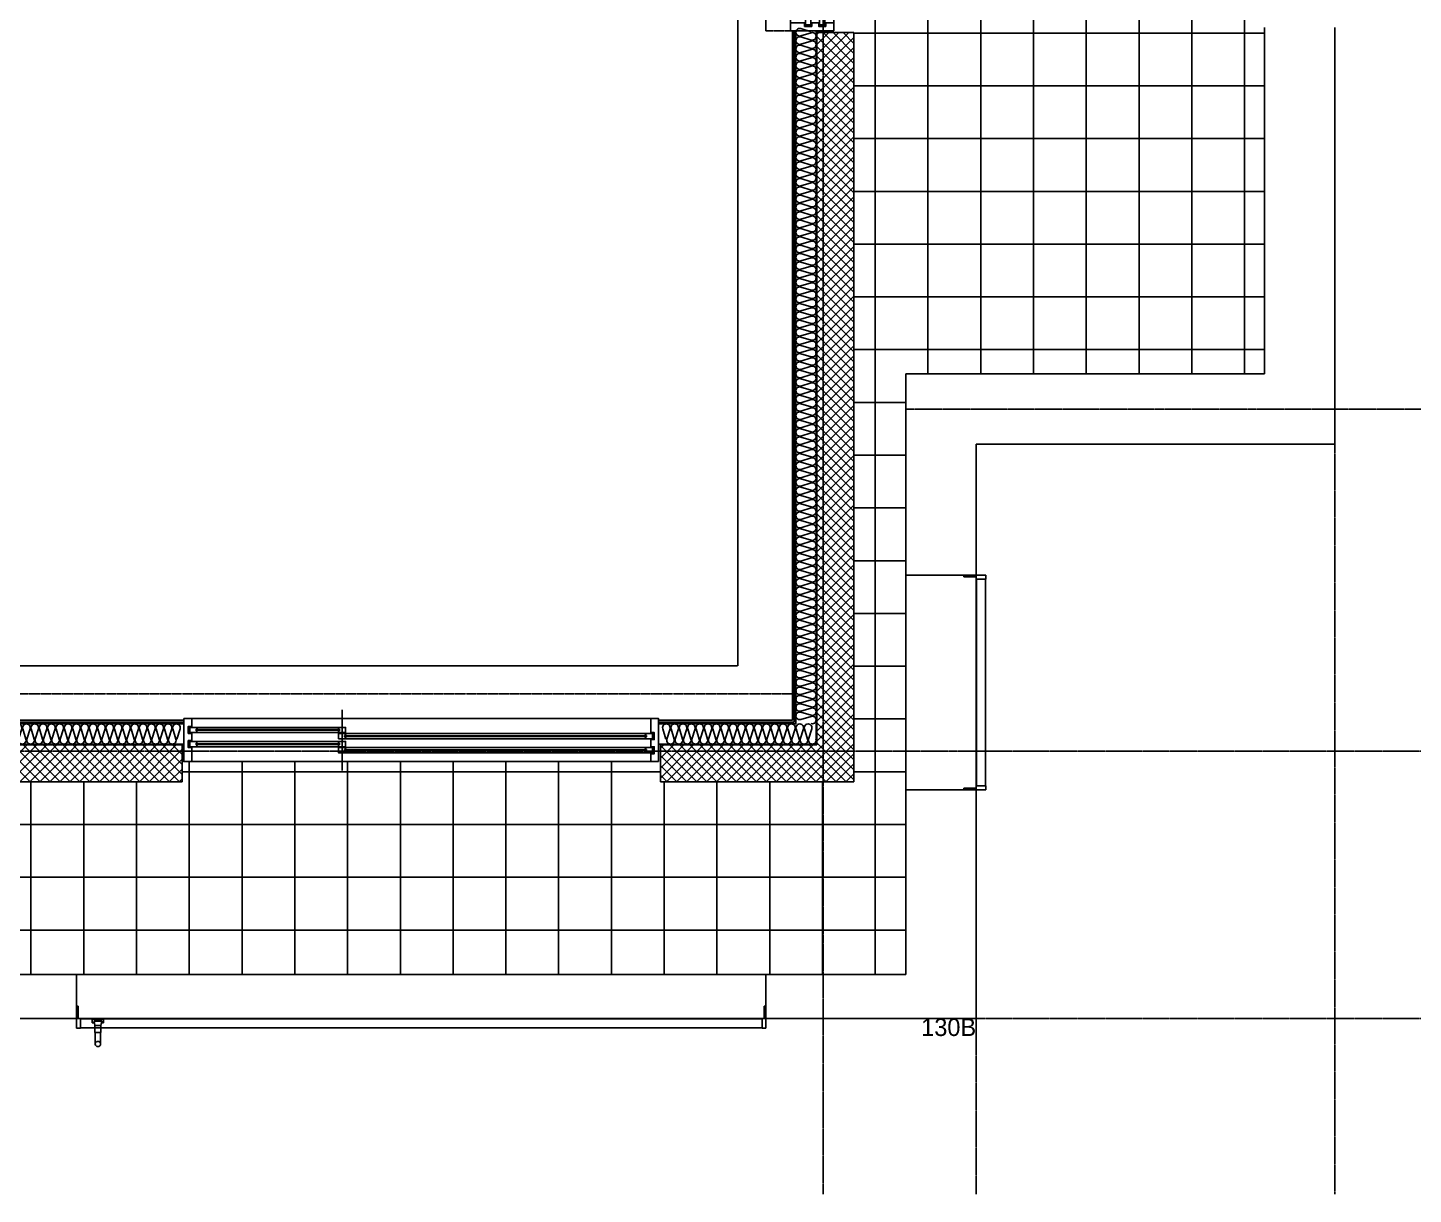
# Model space of a CAD drawing. Header units: millimetres. Extents: x 18456 to 179493, y -203649 to 469211.
# Drawn here: x 144342 to 152220, y 116589 to 123222 of the extents above; entities that cross this region are included whole.
import ezdxf

# ---------------------------------------------------------------- set-up
doc = ezdxf.new("R2010")
doc.units = ezdxf.units.MM
for name, pattern in [('X-평면도(기본형)$0$CEN', [52.5, 50, -1, 0.5, -1]), ('X-평면도(기본형)$0$HID', [2.8, 1.8, -1]), ('X-평면도(기본형)$0$HID2', [7.5, 6, -1.5])]:
    doc.linetypes.add(name, pattern=pattern)
for name, color, linetype, true_color in [('X-평면도(기본형)$0$40HAT', 9, 'Continuous', 0x808080), ('X-평면도(기본형)$0$4ELE', 4, 'Continuous', 0x00ffff), ('X-평면도(기본형)$0$4GYP', 4, 'Continuous', 0x00ffff), ('X-평면도(기본형)$0$AHID', 5, 'X-평면도(기본형)$0$HID', 0x0000ff), ('X-평면도(기본형)$0$CEN', 1, 'X-평면도(기본형)$0$CEN', 0xff0000), ('X-평면도(기본형)$0$DEFTXT', 7, 'Continuous', 0x7fdfff), ('X-평면도(기본형)$0$DOOR', 4, 'Continuous', 0x00ffff), ('X-평면도(기본형)$0$ETC', 9, 'Continuous', 0x808080), ('X-평면도(기본형)$0$INS', 9, 'Continuous', 0x808080), ('X-평면도(기본형)$0$INSUL', 9, 'Continuous', 0x808080), ('X-평면도(기본형)$0$TIL', 5, 'Continuous', 0x0000ff), ('X-평면도(기본형)$0$UIS', 7, 'X-평면도(기본형)$0$HID2', 0x000000), ('X-평면도(기본형)$0$W1', 2, 'Continuous', 0xffff00), ('X-평면도(기본형)$0$W2', 3, 'Continuous', 0x00ff00), ('X-평면도(기본형)$0$WID', 4, 'Continuous', 0x00ffff), ('X-평면도(기본형)$0$국기계양대', 9, 'Continuous', 0x808080)]:
    doc.layers.add(name, color=color, linetype=linetype, true_color=true_color)
doc.styles.add('맑은 고딕 Regular', font='')
doc.styles.get('맑은 고딕 Regular').set_extended_font_data('M+39D80 怨좊뵓')
pattern_1 = [(315, (-266331.984, -31820.326), (28.2842712, 28.2842712), []), (45, (-266331.984, -31820.326), (-28.2842712, 28.2842712), [])]

# ---------------------------------------------------------------- blocks, each defined once
blk = doc.blocks.new('U163 (X-평면도(기본형)$0$ng)')
at = {"color": 0, "linetype": 'ByBlock', "lineweight": -2}
for p, q in [((-610, -103.5), (-610, 22.5)), ((-610, 22.5), (-600, 22.5)), ((-600, 22.5), (-600, -47.5)), ((600, 22.5), (610, 22.5)), ((600, -47.5), (600, 22.5)), ((610, 22.5), (610, -103.5)), ((-610, -47.5), (-588, -47.5)), ((-588, -47.5), (-588, -50.5)), ((588, -50.5), (-588, -50.5)), ((-588, -50.5), (-588, -100.5)), ((-588, -50.5), (588, -50.5)), ((588, -50.5), (588, -47.5)), ((588, -47.5), (610, -47.5)), ((588, -100.5), (588, -50.5)), ((-588, -103.5), (-610, -103.5)), ((-588, -100.5), (588, -100.5)), ((588, -100.5), (-588, -100.5)), ((-588, -100.5), (-588, -103.5)), ((588, -103.5), (588, -100.5)), ((610, -103.5), (588, -103.5))]:
    blk.add_line(p, q, dxfattribs=at)
blk = doc.blocks.new('X-평면도(기본형)$0$국기계양대')
at = {"color": 0, "linetype": 'ByBlock', "lineweight": -2}
for p, q in [((-64, 0), (0, 0)), ((-64, 0), (-64, -20)), ((0, 0), (0, -20)), ((-64, -20), (-52, -20)), ((-54, -10), (-10, -10)), ((-54, -10), (-54, -20)), ((-49, -35), (-54, -10)), ((-49, -35), (-15, -35)), ((-49, -35), (-49, -75)), ((-49, -75), (-15, -75)), ((-47, -75), (-47, -140)), ((-17, -75), (-17, -140)), ((-15, -35), (-10, -10)), ((-15, -35), (-15, -75)), ((-12, -20), (0, -20)), ((-10, -10), (-10, -20))]:
    blk.add_line(p, q, dxfattribs=at)
blk.add_circle((-32, -140), 15, dxfattribs=at)
blk = doc.blocks.new('U68 (X-평면도(기본형)$0$ng)')
at = {"color": 0, "linetype": 'ByBlock', "lineweight": -2}
for p, q in [((-1960, -103.5), (-1960, 22.5)), ((-1960, 22.5), (-1950, 22.5)), ((-1950, 22.5), (-1950, -47.5)), ((1950, 22.5), (1960, 22.5)), ((1950, -47.5), (1950, 22.5)), ((1960, 22.5), (1960, -103.5)), ((-1960, -47.5), (-1938, -47.5)), ((-1938, -47.5), (-1938, -50.5)), ((1938, -50.5), (-1938, -50.5)), ((-1938, -50.5), (-1938, -100.5)), ((-1938, -50.5), (1938, -50.5)), ((1938, -50.5), (1938, -47.5)), ((1938, -47.5), (1960, -47.5)), ((1938, -100.5), (1938, -50.5)), ((-1938, -103.5), (-1960, -103.5)), ((-1938, -100.5), (1938, -100.5)), ((1938, -100.5), (-1938, -100.5)), ((-1938, -100.5), (-1938, -103.5)), ((1938, -103.5), (1938, -100.5)), ((1960, -103.5), (1938, -103.5))]:
    blk.add_line(p, q, dxfattribs=at)
at = {"layer": 'X-평면도(기본형)$0$국기계양대'}
blk.add_blockref('X-평면도(기본형)$0$국기계양대', (1870, -53), dxfattribs=at)
blk = doc.blocks.new('X-평면도(기본형)$0$DW2700v')
at = {"layer": 'X-평면도(기본형)$0$WID', "color": 8, "true_color": 0x808080}
for p, q in [((2655, 0), (45, 0)), ((2628.5, -63), (916.5, -63)), ((916.5, -67), (916.5, -63)), ((2628.5, -67), (916.5, -67)), ((2628.5, -67), (2628.5, -63)), ((883.5, -98), (71.5, -98)), ((71.5, -102), (71.5, -98)), ((883.5, -102), (71.5, -102)), ((883.5, -102), (883.5, -98)), ((2628.5, -143), (916.5, -143)), ((916.5, -147), (916.5, -143)), ((2628.5, -147), (916.5, -147)), ((2628.5, -147), (2628.5, -143)), ((883.5, -178), (71.5, -178)), ((71.5, -182), (71.5, -178)), ((883.5, -182), (71.5, -182)), ((883.5, -182), (883.5, -178)), ((45, -245), (2655, -245))]:
    blk.add_line(p, q, dxfattribs=at)
at = {"layer": 'X-평면도(기본형)$0$WID', "color": 1, "true_color": 0xff0000}
blk.add_line((900, -295), (900, 50), dxfattribs=at)
at = {"layer": 'X-평면도(기본형)$0$WID'}
for p, q in [((920, -50), (2625, -50)), ((75, -85), (880, -85)), ((75, -115), (880, -115)), ((920, -80), (2625, -80)), ((920, -130), (2625, -130)), ((75, -165), (880, -165)), ((75, -195), (880, -195)), ((920, -160), (2625, -160))]:
    blk.add_line(p, q, dxfattribs=at)
for points in [[(0, -245), (45, -245), (45, -200), (25, -200), (25, -160), (45, -160), (45, -120), (25, -120), (25, -80), (45, -80), (45, 0), (0, 0)], [(2700, 0), (2655, 0), (2655, -45), (2675, -45), (2675, -85), (2655, -85), (2655, -125), (2675, -125), (2675, -165), (2655, -165), (2655, -245), (2700, -245)], [(920, -50), (880, -50), (880, -80), (920, -80), (920, -70), (914.5, -68.2), (914.5, -61.8), (920, -60)], [(2625, -50), (2665, -50), (2665, -80), (2625, -80), (2625, -70), (2630.5, -68.2), (2630.5, -61.8), (2625, -60)], [(75, -85), (35, -85), (35, -115), (75, -115), (75, -105), (69.5, -103.2), (69.5, -96.8), (75, -95)], [(880, -85), (920, -85), (920, -115), (880, -115), (880, -105), (885.5, -103.2), (885.5, -96.8), (880, -95)], [(920, -130), (880, -130), (880, -160), (920, -160), (920, -150), (914.5, -148.2), (914.5, -141.8), (920, -140)], [(2625, -130), (2665, -130), (2665, -160), (2625, -160), (2625, -150), (2630.5, -148.2), (2630.5, -141.8), (2625, -140)], [(75, -165), (35, -165), (35, -195), (75, -195), (75, -185), (69.5, -183.2), (69.5, -176.8), (75, -175)], [(880, -165), (920, -165), (920, -195), (880, -195), (880, -185), (885.5, -183.2), (885.5, -176.8), (880, -175)]]:
    blk.add_lwpolyline(points, close=True, dxfattribs=at)
at = {"layer": 'X-평면도(기본형)$0$WID', "color": 8, "true_color": 0x808080}
for points in [[(920, -59.2), (922.7, -60.6), (923.3, -61.6), (923.8, -63)], [(920, -70.8), (922.7, -69.4), (923.3, -68.4), (923.8, -67)], [(2625, -59.2), (2622.3, -60.6), (2621.7, -61.6), (2621.2, -63)], [(2625, -70.8), (2622.3, -69.4), (2621.7, -68.4), (2621.2, -67)], [(75, -94.2), (77.7, -95.6), (78.3, -96.6), (78.8, -98)], [(75, -105.8), (77.7, -104.4), (78.3, -103.4), (78.8, -102)], [(880, -94.2), (877.3, -95.6), (876.7, -96.6), (876.2, -98)], [(880, -105.8), (877.3, -104.4), (876.7, -103.4), (876.2, -102)], [(920, -139.2), (922.7, -140.6), (923.3, -141.6), (923.8, -143)], [(920, -150.8), (922.7, -149.4), (923.3, -148.4), (923.8, -147)], [(2625, -139.2), (2622.3, -140.6), (2621.7, -141.6), (2621.2, -143)], [(2625, -150.8), (2622.3, -149.4), (2621.7, -148.4), (2621.2, -147)], [(75, -174.2), (77.7, -175.6), (78.3, -176.6), (78.8, -178)], [(75, -185.8), (77.7, -184.4), (78.3, -183.4), (78.8, -182)], [(880, -174.2), (877.3, -175.6), (876.7, -176.6), (876.2, -178)], [(880, -185.8), (877.3, -184.4), (876.7, -183.4), (876.2, -182)]]:
    blk.add_lwpolyline(points, dxfattribs=at)
blk = doc.blocks.new('X-평면도(기본형)$0$DW1500')
at = {"layer": 'X-평면도(기본형)$0$WID', "color": 8, "true_color": 0x808080}
for p, q in [((1455, 0), (45, 0)), ((766.5, -63), (1428.5, -63)), ((766.5, -63), (766.5, -67)), ((766.5, -67), (1428.5, -67)), ((1428.5, -63), (1428.5, -67)), ((71.5, -98), (733.5, -98)), ((71.5, -98), (71.5, -102)), ((71.5, -102), (733.5, -102)), ((733.5, -98), (733.5, -102)), ((766.5, -143), (1428.5, -143)), ((766.5, -143), (766.5, -147)), ((766.5, -147), (1428.5, -147)), ((1428.5, -143), (1428.5, -147)), ((71.5, -178), (733.5, -178)), ((71.5, -178), (71.5, -182)), ((71.5, -182), (733.5, -182)), ((733.5, -178), (733.5, -182)), ((45, -245), (1455, -245))]:
    blk.add_line(p, q, dxfattribs=at)
at = {"layer": 'X-평면도(기본형)$0$WID', "color": 1, "true_color": 0xff0000}
blk.add_line((750, 50), (750, -295), dxfattribs=at)
at = {"layer": 'X-평면도(기본형)$0$WID'}
for p, q in [((1425, -50), (770, -50)), ((730, -85), (75, -85)), ((730, -115), (75, -115)), ((1425, -80), (770, -80)), ((1425, -130), (770, -130)), ((730, -165), (75, -165)), ((730, -195), (75, -195)), ((1425, -160), (770, -160))]:
    blk.add_line(p, q, dxfattribs=at)
for points in [[(0, -245), (45, -245), (45, -200), (25, -200), (25, -160), (45, -160), (45, -120), (25, -120), (25, -80), (45, -80), (45, 0), (0, 0)], [(1500, 0), (1455, 0), (1455, -45), (1475, -45), (1475, -85), (1455, -85), (1455, -125), (1475, -125), (1475, -165), (1455, -165), (1455, -245), (1500, -245)], [(770, -80), (730, -80), (730, -50), (770, -50), (770, -60), (764.5, -61.8), (764.5, -68.2), (770, -70)], [(1425, -80), (1465, -80), (1465, -50), (1425, -50), (1425, -60), (1430.5, -61.8), (1430.5, -68.2), (1425, -70)], [(75, -115), (35, -115), (35, -85), (75, -85), (75, -95), (69.5, -96.8), (69.5, -103.2), (75, -105)], [(730, -115), (770, -115), (770, -85), (730, -85), (730, -95), (735.5, -96.8), (735.5, -103.2), (730, -105)], [(770, -160), (730, -160), (730, -130), (770, -130), (770, -140), (764.5, -141.8), (764.5, -148.2), (770, -150)], [(1425, -160), (1465, -160), (1465, -130), (1425, -130), (1425, -140), (1430.5, -141.8), (1430.5, -148.2), (1425, -150)], [(75, -195), (35, -195), (35, -165), (75, -165), (75, -175), (69.5, -176.8), (69.5, -183.2), (75, -185)], [(730, -195), (770, -195), (770, -165), (730, -165), (730, -175), (735.5, -176.8), (735.5, -183.2), (730, -185)]]:
    blk.add_lwpolyline(points, close=True, dxfattribs=at)
at = {"layer": 'X-평면도(기본형)$0$WID', "color": 8, "true_color": 0x808080}
for points in [[(770, -59.2), (772.7, -60.6), (773.3, -61.6), (773.8, -63)], [(770, -70.8), (772.7, -69.4), (773.3, -68.4), (773.8, -67)], [(1425, -59.2), (1422.3, -60.6), (1421.7, -61.6), (1421.2, -63)], [(1425, -70.8), (1422.3, -69.4), (1421.7, -68.4), (1421.2, -67)], [(75, -94.2), (77.7, -95.6), (78.3, -96.6), (78.8, -98)], [(75, -105.8), (77.7, -104.4), (78.3, -103.4), (78.8, -102)], [(730, -94.2), (727.3, -95.6), (726.7, -96.6), (726.2, -98)], [(730, -105.8), (727.3, -104.4), (726.7, -103.4), (726.2, -102)], [(770, -139.2), (772.7, -140.6), (773.3, -141.6), (773.8, -143)], [(770, -150.8), (772.7, -149.4), (773.3, -148.4), (773.8, -147)], [(1425, -139.2), (1422.3, -140.6), (1421.7, -141.6), (1421.2, -143)], [(1425, -150.8), (1422.3, -149.4), (1421.7, -148.4), (1421.2, -147)], [(75, -174.2), (77.7, -175.6), (78.3, -176.6), (78.8, -178)], [(75, -185.8), (77.7, -184.4), (78.3, -183.4), (78.8, -182)], [(730, -174.2), (727.3, -175.6), (726.7, -176.6), (726.2, -178)], [(730, -185.8), (727.3, -184.4), (726.7, -183.4), (726.2, -182)]]:
    blk.add_lwpolyline(points, dxfattribs=at)
blk = doc.blocks.new('U178 (X-평면도(기본형)$0$ins-l)')
at = {"layer": 'X-평면도(기본형)$0$INSUL', "color": 8, "true_color": 0x808080}
for p, q in [((36.9, 24.2), (21.4, 75.8)), ((57.5, 75.8), (42, 24.2)), ((78.1, 24.2), (62.6, 75.8)), ((98.7, 75.8), (83.2, 24.2)), ((119.3, 24.2), (103.8, 75.8)), ((139.9, 75.8), (124.5, 24.2)), ((160.5, 24.2), (145.1, 75.8)), ((181.1, 75.8), (165.7, 24.2)), ((201.7, 24.2), (186.3, 75.8)), ((222.3, 75.8), (206.9, 24.2)), ((243, 24.2), (227.5, 75.8)), ((263.6, 75.8), (248.1, 24.2)), ((284.2, 24.2), (268.7, 75.8)), ((304.8, 75.8), (289.3, 24.2)), ((325.4, 24.2), (309.9, 75.8)), ((346, 75.8), (330.6, 24.2)), ((366.6, 24.2), (351.2, 75.8)), ((387.2, 75.8), (371.8, 24.2)), ((407.8, 24.2), (392.4, 75.8)), ((428.4, 75.8), (413, 24.2)), ((449.1, 24.2), (433.6, 75.8)), ((469.7, 75.8), (454.2, 24.2)), ((490.3, 24.2), (474.8, 75.8)), ((510.9, 75.8), (495.4, 24.2)), ((531.5, 24.2), (516, 75.8)), ((552.1, 75.8), (536.6, 24.2)), ((572.7, 24.2), (557.3, 75.8)), ((593.3, 75.8), (577.9, 24.2)), ((613.9, 24.2), (598.5, 75.8)), ((634.5, 75.8), (619.1, 24.2)), ((655.2, 24.2), (639.7, 75.8)), ((675.8, 75.8), (660.3, 24.2)), ((696.4, 24.2), (680.9, 75.8)), ((717, 75.8), (701.5, 24.2)), ((737.6, 24.2), (722.1, 75.8)), ((758.2, 75.8), (742.7, 24.2)), ((778.8, 24.2), (763.4, 75.8)), ((799.4, 75.8), (784, 24.2)), ((820, 24.2), (804.6, 75.8)), ((840.6, 75.8), (825.2, 24.2)), ((861.3, 24.2), (845.8, 75.8)), ((881.9, 75.8), (866.4, 24.2)), ((902.5, 24.2), (887, 75.8)), ((923.1, 75.8), (907.6, 24.2)), ((943.7, 24.2), (928.2, 75.8)), ((964.3, 75.8), (948.8, 24.2)), ((984.9, 24.2), (969.5, 75.8)), ((1005.5, 75.8), (990.1, 24.2)), ((1026.1, 24.2), (1010.7, 75.8)), ((1046.7, 75.8), (1031.3, 24.2)), ((1067.4, 24.2), (1051.9, 75.8)), ((1088, 75.8), (1072.5, 24.2)), ((1108.6, 24.2), (1093.1, 75.8)), ((1129.2, 75.8), (1113.7, 24.2)), ((1149.8, 24.2), (1134.3, 75.8)), ((1170.4, 75.8), (1154.9, 24.2)), ((1191, 24.2), (1175.6, 75.8)), ((1211.6, 75.8), (1196.2, 24.2)), ((1232.2, 24.2), (1216.8, 75.8)), ((1252.8, 75.8), (1237.4, 24.2)), ((1273.5, 24.2), (1258, 75.8)), ((1294.1, 75.8), (1278.6, 24.2)), ((1314.7, 24.2), (1299.2, 75.8)), ((1335.3, 75.8), (1319.8, 24.2)), ((1355.9, 24.2), (1340.4, 75.8)), ((1376.5, 75.8), (1361, 24.2)), ((1397.1, 24.2), (1381.7, 75.8)), ((1417.7, 75.8), (1402.3, 24.2)), ((1438.3, 24.2), (1422.9, 75.8)), ((1458.9, 75.8), (1443.5, 24.2)), ((1479.5, 24.2), (1464.1, 75.8)), ((1500.2, 75.8), (1484.7, 24.2)), ((1520.8, 24.2), (1505.3, 75.8)), ((1541.4, 75.8), (1525.9, 24.2)), ((1562, 24.2), (1546.5, 75.8)), ((1582.6, 75.8), (1567.1, 24.2)), ((1603.2, 24.2), (1587.8, 75.8)), ((1623.8, 75.8), (1608.4, 24.2)), ((1644.4, 24.2), (1629, 75.8)), ((1665, 75.8), (1649.6, 24.2)), ((1685.6, 24.2), (1670.2, 75.8)), ((1706.3, 75.8), (1690.8, 24.2)), ((1726.9, 24.2), (1711.4, 75.8)), ((1747.5, 75.8), (1732, 24.2)), ((1768.1, 24.2), (1752.6, 75.8)), ((1788.7, 75.8), (1773.2, 24.2)), ((1809.3, 24.2), (1793.8, 75.8)), ((1829.9, 75.8), (1814.5, 24.2)), ((1850.5, 24.2), (1835.1, 75.8)), ((1871.1, 75.8), (1855.7, 24.2)), ((1891.7, 24.2), (1876.3, 75.8)), ((1912.4, 75.8), (1896.9, 24.2))]:
    blk.add_line(p, q, dxfattribs=at)
at = {"layer": 'X-평면도(기본형)$0$INSUL', "color": 8, "true_color": 0x808080, "extrusion": (0, 0, -1)}
for centre in [(-39.4, 81.2), (-80.7, 81.2), (-121.9, 81.2), (-163.1, 81.2), (-204.3, 81.2), (-245.5, 81.2), (-286.8, 81.2), (-328, 81.2), (-369.2, 81.2), (-410.4, 81.2), (-451.6, 81.2), (-492.9, 81.2), (-534.1, 81.2), (-575.3, 81.2), (-616.5, 81.2), (-657.7, 81.2), (-699, 81.2), (-740.2, 81.2), (-781.4, 81.2), (-822.6, 81.2), (-863.8, 81.2), (-905.1, 81.2), (-946.3, 81.2), (-987.5, 81.2), (-1028.7, 81.2), (-1069.9, 81.2), (-1111.1, 81.2), (-1152.4, 81.2), (-1193.6, 81.2), (-1234.8, 81.2), (-1276, 81.2), (-1317.2, 81.2), (-1358.5, 81.2), (-1399.7, 81.2), (-1440.9, 81.2), (-1482.1, 81.2), (-1523.3, 81.2), (-1564.6, 81.2), (-1605.8, 81.2), (-1647, 81.2), (-1688.2, 81.2), (-1729.4, 81.2), (-1770.7, 81.2), (-1811.9, 81.2), (-1853.1, 81.2), (-1894.3, 81.2)]:
    blk.add_arc(centre, 18.8, 343.30076, 196.69924, dxfattribs=at)
at = {"layer": 'X-평면도(기본형)$0$INSUL', "color": 8, "true_color": 0x808080}
for centre in [(18.8, 18.8), (60, 18.8), (101.3, 18.8), (142.5, 18.8), (183.7, 18.8), (224.9, 18.8), (266.1, 18.8), (307.4, 18.8), (348.6, 18.8), (389.8, 18.8), (431, 18.8), (472.2, 18.8), (513.5, 18.8), (554.7, 18.8), (595.9, 18.8), (637.1, 18.8), (678.3, 18.8), (719.6, 18.8), (760.8, 18.8), (802, 18.8), (843.2, 18.8), (884.4, 18.8), (925.7, 18.8), (966.9, 18.8), (1008.1, 18.8), (1049.3, 18.8), (1090.5, 18.8), (1131.8, 18.8), (1173, 18.8), (1214.2, 18.8), (1255.4, 18.8), (1296.6, 18.8), (1337.9, 18.8), (1379.1, 18.8), (1420.3, 18.8), (1461.5, 18.8), (1502.7, 18.8), (1544, 18.8), (1585.2, 18.8), (1626.4, 18.8), (1667.6, 18.8), (1708.8, 18.8), (1750.1, 18.8), (1791.3, 18.8), (1832.5, 18.8), (1873.7, 18.8)]:
    blk.add_arc(centre, 18.8, 163.30076, 16.69924, dxfattribs=at)
blk = doc.blocks.new('U181 (X-평면도(기본형)$0$ins-l)')
at = {"layer": 'X-평면도(기본형)$0$INSUL', "color": 8, "true_color": 0x808080}
for p, q in [((36.9, 24.2), (21.4, 75.8)), ((57.5, 75.8), (42, 24.2)), ((78.1, 24.2), (62.6, 75.8)), ((98.7, 75.8), (83.2, 24.2)), ((119.3, 24.2), (103.8, 75.8)), ((139.9, 75.8), (124.5, 24.2)), ((160.5, 24.2), (145.1, 75.8)), ((181.1, 75.8), (165.7, 24.2)), ((201.7, 24.2), (186.3, 75.8)), ((222.3, 75.8), (206.9, 24.2)), ((243, 24.2), (227.5, 75.8)), ((263.6, 75.8), (248.1, 24.2)), ((284.2, 24.2), (268.7, 75.8)), ((304.8, 75.8), (289.3, 24.2)), ((325.4, 24.2), (309.9, 75.8)), ((346, 75.8), (330.6, 24.2)), ((366.6, 24.2), (351.2, 75.8)), ((387.2, 75.8), (371.8, 24.2)), ((407.8, 24.2), (392.4, 75.8)), ((428.4, 75.8), (413, 24.2)), ((449.1, 24.2), (433.6, 75.8)), ((469.7, 75.8), (454.2, 24.2)), ((490.3, 24.2), (474.8, 75.8)), ((510.9, 75.8), (495.4, 24.2)), ((531.5, 24.2), (516, 75.8)), ((552.1, 75.8), (536.6, 24.2)), ((572.7, 24.2), (557.3, 75.8)), ((593.3, 75.8), (577.9, 24.2)), ((613.9, 24.2), (598.5, 75.8)), ((634.5, 75.8), (619.1, 24.2)), ((655.2, 24.2), (639.7, 75.8)), ((675.8, 75.8), (660.3, 24.2)), ((696.4, 24.2), (680.9, 75.8)), ((717, 75.8), (701.5, 24.2)), ((737.6, 24.2), (722.1, 75.8)), ((758.2, 75.8), (742.7, 24.2)), ((778.8, 24.2), (763.4, 75.8)), ((799.4, 75.8), (784, 24.2)), ((820, 24.2), (804.6, 75.8)), ((840.6, 75.8), (825.2, 24.2)), ((861.3, 24.2), (845.8, 75.8)), ((881.9, 75.8), (866.4, 24.2)), ((902.5, 24.2), (887, 75.8)), ((923.1, 75.8), (907.6, 24.2)), ((943.7, 24.2), (928.2, 75.8)), ((964.3, 75.8), (948.8, 24.2)), ((984.9, 24.2), (969.5, 75.8)), ((1005.5, 75.8), (990.1, 24.2)), ((1026.1, 24.2), (1010.7, 75.8)), ((1046.7, 75.8), (1031.3, 24.2)), ((1067.4, 24.2), (1051.9, 75.8)), ((1088, 75.8), (1072.5, 24.2)), ((1108.6, 24.2), (1093.1, 75.8)), ((1129.2, 75.8), (1113.7, 24.2)), ((1149.8, 24.2), (1134.3, 75.8)), ((1170.4, 75.8), (1154.9, 24.2)), ((1191, 24.2), (1175.6, 75.8)), ((1211.6, 75.8), (1196.2, 24.2)), ((1232.2, 24.2), (1216.8, 75.8)), ((1252.8, 75.8), (1237.4, 24.2)), ((1273.5, 24.2), (1258, 75.8)), ((1294.1, 75.8), (1278.6, 24.2)), ((1314.7, 24.2), (1299.2, 75.8)), ((1335.3, 75.8), (1319.8, 24.2)), ((1355.9, 24.2), (1340.4, 75.8)), ((1376.5, 75.8), (1361, 24.2)), ((1397.1, 24.2), (1381.7, 75.8)), ((1417.7, 75.8), (1402.3, 24.2)), ((1438.3, 24.2), (1422.9, 75.8)), ((1458.9, 75.8), (1443.5, 24.2)), ((1479.5, 24.2), (1464.1, 75.8)), ((1500.2, 75.8), (1484.7, 24.2)), ((1520.8, 24.2), (1505.3, 75.8)), ((1541.4, 75.8), (1525.9, 24.2)), ((1562, 24.2), (1546.5, 75.8)), ((1582.6, 75.8), (1567.1, 24.2)), ((1603.2, 24.2), (1587.8, 75.8)), ((1623.8, 75.8), (1608.4, 24.2)), ((1644.4, 24.2), (1629, 75.8)), ((1665, 75.8), (1649.6, 24.2)), ((1685.6, 24.2), (1670.2, 75.8)), ((1706.3, 75.8), (1690.8, 24.2)), ((1726.9, 24.2), (1711.4, 75.8)), ((1747.5, 75.8), (1732, 24.2)), ((1768.1, 24.2), (1752.6, 75.8)), ((1788.7, 75.8), (1773.2, 24.2)), ((1809.3, 24.2), (1793.8, 75.8)), ((1829.9, 75.8), (1814.5, 24.2)), ((1850.5, 24.2), (1835.1, 75.8)), ((1871.1, 75.8), (1855.7, 24.2)), ((1891.7, 24.2), (1876.3, 75.8)), ((1912.4, 75.8), (1896.9, 24.2)), ((1933, 24.2), (1917.5, 75.8)), ((1953.6, 75.8), (1938.1, 24.2)), ((1974.2, 24.2), (1958.7, 75.8)), ((1994.8, 75.8), (1979.3, 24.2)), ((2015.4, 24.2), (1999.9, 75.8)), ((2036, 75.8), (2020.6, 24.2)), ((2056.6, 24.2), (2041.2, 75.8)), ((2077.2, 75.8), (2061.8, 24.2)), ((2097.8, 24.2), (2082.4, 75.8)), ((2118.5, 75.8), (2103, 24.2)), ((2139.1, 24.2), (2123.6, 75.8)), ((2159.7, 75.8), (2144.2, 24.2)), ((2180.3, 24.2), (2164.8, 75.8)), ((2200.9, 75.8), (2185.4, 24.2)), ((2221.5, 24.2), (2206, 75.8)), ((2242.1, 75.8), (2226.7, 24.2)), ((2262.7, 24.2), (2247.3, 75.8)), ((2283.3, 75.8), (2267.9, 24.2)), ((2303.9, 24.2), (2288.5, 75.8)), ((2324.6, 75.8), (2309.1, 24.2)), ((2345.2, 24.2), (2329.7, 75.8)), ((2365.8, 75.8), (2350.3, 24.2)), ((2386.4, 24.2), (2370.9, 75.8)), ((2407, 75.8), (2391.5, 24.2)), ((2427.6, 24.2), (2412.1, 75.8)), ((2448.2, 75.8), (2432.8, 24.2)), ((2468.8, 24.2), (2453.4, 75.8)), ((2489.4, 75.8), (2474, 24.2)), ((2510, 24.2), (2494.6, 75.8)), ((2530.7, 75.8), (2515.2, 24.2)), ((2551.3, 24.2), (2535.8, 75.8)), ((2571.9, 75.8), (2556.4, 24.2)), ((2592.5, 24.2), (2577, 75.8)), ((2613.1, 75.8), (2597.6, 24.2)), ((2633.7, 24.2), (2618.2, 75.8)), ((2654.3, 75.8), (2638.9, 24.2)), ((2674.9, 24.2), (2659.5, 75.8)), ((2695.5, 75.8), (2680.1, 24.2)), ((2716.1, 24.2), (2700.7, 75.8)), ((2736.7, 75.8), (2721.3, 24.2)), ((2757.4, 24.2), (2741.9, 75.8)), ((2778, 75.8), (2762.5, 24.2)), ((2798.6, 24.2), (2783.1, 75.8)), ((2819.2, 75.8), (2803.7, 24.2)), ((2839.8, 24.2), (2824.3, 75.8)), ((2860.4, 75.8), (2845, 24.2)), ((2881, 24.2), (2865.6, 75.8)), ((2901.6, 75.8), (2886.2, 24.2)), ((2922.2, 24.2), (2906.8, 75.8)), ((2942.8, 75.8), (2927.4, 24.2)), ((2963.5, 24.2), (2948, 75.8)), ((2984.1, 75.8), (2968.6, 24.2)), ((3004.7, 24.2), (2989.2, 75.8)), ((3025.3, 75.8), (3009.8, 24.2)), ((3045.9, 24.2), (3030.4, 75.8)), ((3066.5, 75.8), (3051, 24.2)), ((3087.1, 24.2), (3071.7, 75.8)), ((3107.7, 75.8), (3092.3, 24.2)), ((3128.3, 24.2), (3112.9, 75.8)), ((3148.9, 75.8), (3133.5, 24.2)), ((3169.6, 24.2), (3154.1, 75.8)), ((3190.2, 75.8), (3174.7, 24.2)), ((3210.8, 24.2), (3195.3, 75.8)), ((3231.4, 75.8), (3215.9, 24.2)), ((3252, 24.2), (3236.5, 75.8)), ((3272.6, 75.8), (3257.1, 24.2)), ((3293.2, 24.2), (3277.8, 75.8)), ((3313.8, 75.8), (3298.4, 24.2)), ((3334.4, 24.2), (3319, 75.8)), ((3355, 75.8), (3339.6, 24.2)), ((3375.7, 24.2), (3360.2, 75.8)), ((3396.3, 75.8), (3380.8, 24.2)), ((3416.9, 24.2), (3401.4, 75.8)), ((3437.5, 75.8), (3422, 24.2))]:
    blk.add_line(p, q, dxfattribs=at)
at = {"layer": 'X-평면도(기본형)$0$INSUL', "color": 8, "true_color": 0x808080, "extrusion": (0, 0, -1)}
for centre in [(-39.4, 81.2), (-80.7, 81.2), (-121.9, 81.2), (-163.1, 81.2), (-204.3, 81.2), (-245.5, 81.2), (-286.8, 81.2), (-328, 81.2), (-369.2, 81.2), (-410.4, 81.2), (-451.6, 81.2), (-492.9, 81.2), (-534.1, 81.2), (-575.3, 81.2), (-616.5, 81.2), (-657.7, 81.2), (-699, 81.2), (-740.2, 81.2), (-781.4, 81.2), (-822.6, 81.2), (-863.8, 81.2), (-905.1, 81.2), (-946.3, 81.2), (-987.5, 81.2), (-1028.7, 81.2), (-1069.9, 81.2), (-1111.1, 81.2), (-1152.4, 81.2), (-1193.6, 81.2), (-1234.8, 81.2), (-1276, 81.2), (-1317.2, 81.2), (-1358.5, 81.2), (-1399.7, 81.2), (-1440.9, 81.2), (-1482.1, 81.2), (-1523.3, 81.2), (-1564.6, 81.2), (-1605.8, 81.2), (-1647, 81.2), (-1688.2, 81.2), (-1729.4, 81.2), (-1770.7, 81.2), (-1811.9, 81.2), (-1853.1, 81.2), (-1894.3, 81.2), (-1935.5, 81.2), (-1976.8, 81.2), (-2018, 81.2), (-2059.2, 81.2), (-2100.4, 81.2), (-2141.6, 81.2), (-2182.9, 81.2), (-2224.1, 81.2), (-2265.3, 81.2), (-2306.5, 81.2), (-2347.7, 81.2), (-2389, 81.2), (-2430.2, 81.2), (-2471.4, 81.2), (-2512.6, 81.2), (-2553.8, 81.2), (-2595.1, 81.2), (-2636.3, 81.2), (-2677.5, 81.2), (-2718.7, 81.2), (-2759.9, 81.2), (-2801.2, 81.2), (-2842.4, 81.2), (-2883.6, 81.2), (-2924.8, 81.2), (-2966, 81.2), (-3007.3, 81.2), (-3048.5, 81.2), (-3089.7, 81.2), (-3130.9, 81.2), (-3172.1, 81.2), (-3213.4, 81.2), (-3254.6, 81.2), (-3295.8, 81.2), (-3337, 81.2), (-3378.2, 81.2), (-3419.4, 81.2)]:
    blk.add_arc(centre, 18.8, 343.30076, 196.69924, dxfattribs=at)
at = {"layer": 'X-평면도(기본형)$0$INSUL', "color": 8, "true_color": 0x808080}
for centre in [(18.8, 18.8), (60, 18.8), (101.3, 18.8), (142.5, 18.8), (183.7, 18.8), (224.9, 18.8), (266.1, 18.8), (307.4, 18.8), (348.6, 18.8), (389.8, 18.8), (431, 18.8), (472.2, 18.8), (513.5, 18.8), (554.7, 18.8), (595.9, 18.8), (637.1, 18.8), (678.3, 18.8), (719.6, 18.8), (760.8, 18.8), (802, 18.8), (843.2, 18.8), (884.4, 18.8), (925.7, 18.8), (966.9, 18.8), (1008.1, 18.8), (1049.3, 18.8), (1090.5, 18.8), (1131.8, 18.8), (1173, 18.8), (1214.2, 18.8), (1255.4, 18.8), (1296.6, 18.8), (1337.9, 18.8), (1379.1, 18.8), (1420.3, 18.8), (1461.5, 18.8), (1502.7, 18.8), (1544, 18.8), (1585.2, 18.8), (1626.4, 18.8), (1667.6, 18.8), (1708.8, 18.8), (1750.1, 18.8), (1791.3, 18.8), (1832.5, 18.8), (1873.7, 18.8), (1914.9, 18.8), (1956.2, 18.8), (1997.4, 18.8), (2038.6, 18.8), (2079.8, 18.8), (2121, 18.8), (2162.2, 18.8), (2203.5, 18.8), (2244.7, 18.8), (2285.9, 18.8), (2327.1, 18.8), (2368.3, 18.8), (2409.6, 18.8), (2450.8, 18.8), (2492, 18.8), (2533.2, 18.8), (2574.4, 18.8), (2615.7, 18.8), (2656.9, 18.8), (2698.1, 18.8), (2739.3, 18.8), (2780.5, 18.8), (2821.8, 18.8), (2863, 18.8), (2904.2, 18.8), (2945.4, 18.8), (2986.6, 18.8), (3027.9, 18.8), (3069.1, 18.8), (3110.3, 18.8), (3151.5, 18.8), (3192.7, 18.8), (3234, 18.8), (3275.2, 18.8), (3316.4, 18.8), (3357.6, 18.8), (3398.8, 18.8)]:
    blk.add_arc(centre, 18.8, 163.30076, 16.69924, dxfattribs=at)
blk = doc.blocks.new('U179 (X-평면도(기본형)$0$ins-l)')
at = {"layer": 'X-평면도(기본형)$0$INSUL', "color": 8, "true_color": 0x808080}
for p, q in [((36.9, 24.2), (21.4, 75.8)), ((57.5, 75.8), (42, 24.2)), ((78.1, 24.2), (62.6, 75.8)), ((98.7, 75.8), (83.2, 24.2)), ((119.3, 24.2), (103.8, 75.8)), ((139.9, 75.8), (124.5, 24.2)), ((160.5, 24.2), (145.1, 75.8)), ((181.1, 75.8), (165.7, 24.2)), ((201.7, 24.2), (186.3, 75.8)), ((222.3, 75.8), (206.9, 24.2)), ((243, 24.2), (227.5, 75.8)), ((263.6, 75.8), (248.1, 24.2)), ((284.2, 24.2), (268.7, 75.8)), ((304.8, 75.8), (289.3, 24.2)), ((325.4, 24.2), (309.9, 75.8)), ((346, 75.8), (330.6, 24.2)), ((366.6, 24.2), (351.2, 75.8)), ((387.2, 75.8), (371.8, 24.2)), ((407.8, 24.2), (392.4, 75.8)), ((428.4, 75.8), (413, 24.2)), ((449.1, 24.2), (433.6, 75.8)), ((469.7, 75.8), (454.2, 24.2)), ((490.3, 24.2), (474.8, 75.8)), ((510.9, 75.8), (495.4, 24.2)), ((531.5, 24.2), (516, 75.8)), ((552.1, 75.8), (536.6, 24.2)), ((572.7, 24.2), (557.3, 75.8)), ((593.3, 75.8), (577.9, 24.2)), ((613.9, 24.2), (598.5, 75.8)), ((634.5, 75.8), (619.1, 24.2)), ((655.2, 24.2), (639.7, 75.8)), ((675.8, 75.8), (660.3, 24.2)), ((696.4, 24.2), (680.9, 75.8)), ((717, 75.8), (701.5, 24.2)), ((737.6, 24.2), (722.1, 75.8)), ((758.2, 75.8), (742.7, 24.2))]:
    blk.add_line(p, q, dxfattribs=at)
at = {"layer": 'X-평면도(기본형)$0$INSUL', "color": 8, "true_color": 0x808080, "extrusion": (0, 0, -1)}
for centre in [(-39.4, 81.2), (-80.7, 81.2), (-121.9, 81.2), (-163.1, 81.2), (-204.3, 81.2), (-245.5, 81.2), (-286.8, 81.2), (-328, 81.2), (-369.2, 81.2), (-410.4, 81.2), (-451.6, 81.2), (-492.9, 81.2), (-534.1, 81.2), (-575.3, 81.2), (-616.5, 81.2), (-657.7, 81.2), (-699, 81.2), (-740.2, 81.2)]:
    blk.add_arc(centre, 18.8, 343.30076, 196.69924, dxfattribs=at)
at = {"layer": 'X-평면도(기본형)$0$INSUL', "color": 8, "true_color": 0x808080}
for centre in [(18.8, 18.8), (60, 18.8), (101.3, 18.8), (142.5, 18.8), (183.7, 18.8), (224.9, 18.8), (266.1, 18.8), (307.4, 18.8), (348.6, 18.8), (389.8, 18.8), (431, 18.8), (472.2, 18.8), (513.5, 18.8), (554.7, 18.8), (595.9, 18.8), (637.1, 18.8), (678.3, 18.8), (719.6, 18.8)]:
    blk.add_arc(centre, 18.8, 163.30076, 16.69924, dxfattribs=at)

msp = doc.modelspace()

# ---------------------------------------------------------------- hatches: boundary and pattern name
at = {"layer": 'X-평면도(기본형)$0$40HAT'}
h = msp.add_hatch(dxfattribs=at)
h.set_pattern_fill('H3', color=256, scale=40, style=0, pattern_type=2)
h.set_pattern_definition(pattern_1)
h.paths.add_polyline_path([(147939.6, 119143.9), (147939.6, 118933.9), (149039.6, 118933.9), (149039.6, 123193.9), (148829.6, 123193.9), (148829.6, 119143.9)], flags=0)
h = msp.add_hatch(dxfattribs=at)
h.set_pattern_fill('H3', color=256, scale=40, style=0, pattern_type=2)
h.set_pattern_definition(pattern_1)
h.paths.add_polyline_path([(145219.6, 119143.9), (145219.6, 118933.9), (143019.6, 118933.9), (143019.6, 119143.9)], flags=0)
at = {"layer": 'X-평면도(기본형)$0$TIL'}
h = msp.add_hatch(dxfattribs=at)
h.set_pattern_fill('H3', color=256, scale=300, angle=45, style=0, pattern_type=2)
h.set_pattern_definition([(360, (-605339.33, 231791.23), (2e-13, 300), []), (90, (-605339.33, 231791.23), (-300, 9e-14), [])])
h.paths.add_polyline_path([(148709.6, 127533.9), (148909.6, 127533.9), (148909.6, 127333.9), (148709.6, 127333.9), (148709.6, 127153.9), (148349.6, 127153.9), (148349.6, 125903.9), (148774.6, 125903.9), (148774.6, 125573.9), (149164.6, 125573.9), (149164.6, 124853.9), (149039.6, 124853.9), (149039.6, 124713.9), (148924.6, 124713.9), (148924.6, 123193.9), (149039.6, 123193.9), (149039.6, 118933.9), (147939.6, 118933.9), (147939.6, 119048.9), (145219.6, 119048.9), (145219.6, 118933.9), (136809.6, 118933.9), (136809.6, 117838.9), (149334.6, 117838.9), (149334.6, 121253.9), (151374.6, 121253.9), (151374.6, 127638.9), (149374.6, 127638.9), (149374.6, 134698.9), (141799.6, 134698.9), (141799.6, 133398.9), (143619.6, 133398.9), (143619.6, 133803.9), (148709.6, 133803.9), (148709.6, 133433.9), (148594.6, 133433.9), (148594.6, 131953.9), (148709.6, 131953.9)], flags=0)
h.paths.add_polyline_path([(142699.6, 133523.9), (142699.6, 134173.9), (143349.6, 134173.9), (143349.6, 133523.9)], flags=0)

# ---------------------------------------------------------------- linework, layer by layer
at = {"layer": 'X-평면도(기본형)$0$4ELE'}
for p, q in [((149334.6, 118888.9), (149334.6, 120108.9)), ((149734.6, 118888.9), (149734.6, 120108.9)), ((144619.6, 117838.9), (148539.6, 117838.9)), ((144619.6, 117588.9), (148539.6, 117588.9))]:
    msp.add_line(p, q, dxfattribs=at)
at = {"layer": 'X-평면도(기본형)$0$4GYP'}
for p, q in [((148689.6, 123203.9), (148689.6, 119283.9)), ((148699.6, 123203.9), (148699.6, 119273.9)), ((143969.6, 119283.9), (145229.6, 119283.9)), ((143969.6, 119273.9), (145229.6, 119273.9)), ((147929.6, 119283.9), (148689.6, 119283.9)), ((147929.6, 119273.9), (148699.6, 119273.9))]:
    msp.add_line(p, q, dxfattribs=at)
at = {"layer": 'X-평면도(기본형)$0$AHID'}
msp.add_line((148689.6, 119433.9), (143969.6, 119433.9), dxfattribs=at)
msp.add_lwpolyline([(148679.6, 124703.9), (148539.6, 124703.9), (148539.6, 123203.9), (148679.6, 123203.9)], dxfattribs=at)
at = {"layer": 'X-평면도(기본형)$0$CEN'}
for p, q in [((148864.6, 125678.9), (148864.6, 116588.9)), ((149334.6, 121053.9), (152774.6, 121053.9)), ((151774.6, 120853.9), (151774.6, 116588.9)), ((136609.6, 119108.9), (152774.6, 119108.9)), ((149734.6, 117588.9), (149734.6, 116588.9)), ((149734.6, 117588.9), (152774.6, 117588.9))]:
    msp.add_line(p, q, dxfattribs=at)
at = {"layer": 'X-평면도(기본형)$0$INS'}
for p, q in [((148709.6, 123203.9), (148709.6, 119263.9)), ((148824.6, 123203.9), (148824.6, 119148.9)), ((143009.6, 119263.9), (145229.6, 119263.9)), ((147929.6, 119263.9), (148709.6, 119263.9)), ((143009.6, 119148.9), (145229.6, 119148.9)), ((147929.6, 119148.9), (148824.6, 119148.9))]:
    msp.add_line(p, q, dxfattribs=at)
at = {"layer": 'X-평면도(기본형)$0$UIS'}
msp.add_lwpolyline([(143969.6, 119593.9), (148379.6, 119593.9), (148379.6, 124403.9)], dxfattribs=at)
at = {"layer": 'X-평면도(기본형)$0$W1'}
for p, q in [((151374.6, 123223.9), (151374.6, 121253.9)), ((151774.6, 123223.9), (151774.6, 120853.9)), ((149334.6, 121253.9), (151374.6, 121253.9)), ((149334.6, 121253.9), (149334.6, 120108.9)), ((149734.6, 120853.9), (151774.6, 120853.9)), ((149734.6, 120853.9), (149734.6, 120108.9)), ((149334.6, 120108.9), (149734.6, 120108.9)), ((149334.6, 118888.9), (149734.6, 118888.9)), ((149334.6, 118888.9), (149334.6, 117838.9)), ((149734.6, 118888.9), (149734.6, 117588.9)), ((143019.6, 117838.9), (144619.6, 117838.9)), ((144619.6, 117838.9), (144619.6, 117588.9)), ((148539.6, 117838.9), (148539.6, 117588.9)), ((148539.6, 117838.9), (149334.6, 117838.9)), ((143019.6, 117588.9), (144619.6, 117588.9)), ((148539.6, 117588.9), (149734.6, 117588.9))]:
    msp.add_line(p, q, dxfattribs=at)
at = {"layer": 'X-평면도(기본형)$0$W2'}
for p, q in [((148829.6, 123193.9), (149039.6, 123193.9)), ((148829.6, 123193.9), (148829.6, 119143.9)), ((149039.6, 123193.9), (149039.6, 118933.9)), ((143019.6, 119143.9), (145219.6, 119143.9)), ((145219.6, 119143.9), (145219.6, 118933.9)), ((147939.6, 119143.9), (147939.6, 118933.9)), ((147939.6, 119143.9), (148829.6, 119143.9)), ((143019.6, 118933.9), (145219.6, 118933.9)), ((147939.6, 118933.9), (149039.6, 118933.9))]:
    msp.add_line(p, q, dxfattribs=at)

# ---------------------------------------------------------------- block references
at = {"layer": 'X-평면도(기본형)$0$DOOR', "rotation": 90}
msp.add_blockref('X-평면도(기본형)$0$DW1500', (148679.6, 123203.9), dxfattribs=at)
at = {"layer": 'X-평면도(기본형)$0$DOOR', "xscale": -1, "rotation": 180}
msp.add_blockref('X-평면도(기본형)$0$DW2700v', (145229.6, 119048.9), dxfattribs=at)
at = {"layer": 'X-평면도(기본형)$0$ETC', "xscale": -1, "rotation": 90}
msp.add_blockref('U163 (X-평면도(기본형)$0$ng)', (149687.1, 119498.9), dxfattribs=at)
at = {"layer": 'X-평면도(기본형)$0$ETC', "xscale": -1}
msp.add_blockref('U68 (X-평면도(기본형)$0$ng)', (146579.6, 117636.4), dxfattribs=at)
at = {"layer": 'X-평면도(기본형)$0$INSUL', "xscale": 1.149999999999999, "yscale": 1.149999999999999, "zscale": 1.149999999999999, "rotation": 90}
msp.add_blockref('U181 (X-평면도(기본형)$0$ins-l)', (148824.6, 119263.9), dxfattribs=at)
at = {"layer": 'X-평면도(기본형)$0$INSUL', "yscale": 1.149999999999999, "zscale": 1.149999999999999}
for name, p, xscale in [('U178 (X-평면도(기본형)$0$ins-l)', (143009.6, 119148.9), 1.149999999999999), ('U179 (X-평면도(기본형)$0$ins-l)', (148824.6, 119148.9), -1.149999999999999)]:
    msp.add_blockref(name, p, dxfattribs=dict(at, xscale=xscale))

# ---------------------------------------------------------------- texts
at = {"layer": 'X-평면도(기본형)$0$DEFTXT', "insert": (149734.6, 117588.9), "char_height": 100, "width": 793.478, "attachment_point": 3, "style": '맑은 고딕 Regular'}
msp.add_mtext('130B', dxfattribs=at)

doc.saveas('drawing.dxf')
